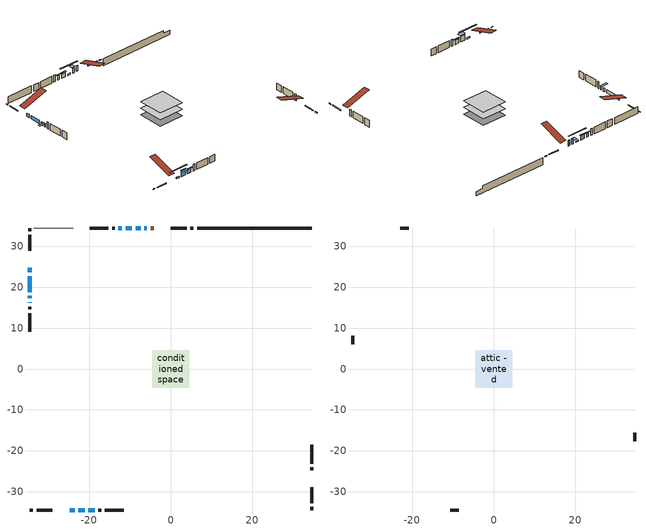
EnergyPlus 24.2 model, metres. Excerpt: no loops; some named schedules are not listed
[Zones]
conditioned space
 floor adiabatic (AdiabaticFloorConstruction): -4.59,-4.59 -4.59,4.59 4.59,4.59 4.59,-4.59 z0.76
 floor foundation (Slab1 construction): -4.58,-4.58 -4.58,4.58 4.58,4.58 4.58,-4.58 z-1.68
 wall outside (RimJoist1 construction): 5.54,34.51 4.79,34.51 / -34.51,-34.51 -33.76,-34.51 / -34.51,34.51 -34.51,33.76 / 34.51,-34.51 34.51,-33.76 z0.76:1.06
 wall outside (RimJoist2 construction): 3.86,34.51 -0.01,34.51 / -32.83,-34.51 -28.96,-34.51 / -34.51,32.83 -34.51,28.96 / 34.51,-32.83 34.51,-28.96 z0.76:1.06
 wall outside (AdiabaticWallConstruction 1): -4.22,34.51 -4.89,34.51 z0.76:2.79
 wall outside (AdiabaticWallConstruction): -5.82,34.51 -6.45,34.51 z0.76:2.59; -7.38,34.51 -8.6,34.51 / -24.75,-34.51 -23.53,-34.51 z0.76:1.29; -34.51,24.75 -34.51,23.68 / -34.51,22.75 -34.51,18.81 / -34.51,17.88 -34.51,17.31 z0.76:1.98; -9.53,34.51 -11.05,34.51 / -11.98,34.51 -12.8,34.51 / -20.15,-34.51 -18.62,-34.51 z0.76:2.34; -22.6,-34.51 -21.07,-34.51 z0.76:2.82; -34.51,16.38 -34.51,16.18 z0.76:1.83
 wall outside (Wall1 construction): -13.72,34.51 -14.36,34.51 / -17.69,-34.51 -17.05,-34.51 / -34.51,15.25 -34.51,14.61 / 34.51,-24.75 34.51,-24.11 z0.76:3.2
 wall outside (Wall2 construction): -15.29,34.51 -19.88,34.51 / -16.12,-34.51 -11.54,-34.51 / -34.51,13.68 -34.51,9.09 / 34.51,-23.18 34.51,-18.59 z0.76:3.2
 wall foundation (FoundationWall1 construction): 6.47,34.51,-1.68 6.47,34.51,0.76 31.71,34.51,0.76 31.71,34.51,-0.17 34.51,34.51,-0.17 34.51,34.51,-1.68
 wall adiabatic (Wall4 construction): -23.82,34.51 -33.59,34.51 z0.76:3.2
 window (WindowConstruction 7): -5.82,34.51 -6.45,34.51 z0.76:2.59
 window (WindowConstruction 8): -7.38,34.51 -8.6,34.51 z0.76:1.29
 window (WindowConstruction 9): -34.51,24.75 -34.51,23.68 z0.76:1.98
 window (WindowConstruction 10): -24.75,-34.51 -23.53,-34.51 z0.76:1.29
 window (WindowConstruction): -9.53,34.51 -11.05,34.51 z0.76:2.34
 window (WindowConstruction 1): -11.98,34.51 -12.8,34.51 z0.76:2.34
 window (WindowConstruction 2): -34.51,22.75 -34.51,18.81 z0.76:1.98
 window (WindowConstruction 3): -34.51,17.88 -34.51,17.31 z0.76:1.98
 window (WindowConstruction 4): -22.6,-34.51 -21.08,-34.51 z0.76:2.82
 window (WindowConstruction 5): -34.51,16.38 -34.51,16.18 z0.76:1.83
 window (WindowConstruction 6): -20.15,-34.51 -18.62,-34.51 z0.76:2.34
 door (Door): -4.22,34.51 -4.89,34.51 z0.76:2.79
 ceiling adiabatic (AdiabaticFloorConstruction): 4.59,-4.59 4.59,4.59 -4.59,4.59 -4.59,-4.59 z0.76
attic - vented
 floor to conditioned space (Floor1 construction Reversed): -4.58,-4.58 -4.58,4.58 4.58,4.58 4.58,-4.58 z3.2
 wall outside (Wall3 construction): -20.81,34.51 -22.89,34.51 / -10.61,-34.51 -8.53,-34.51 / -34.51,8.16 -34.51,6.08 / 34.51,-17.66 34.51,-15.58 z0.76:3.2
 roof outside (Roof1 construction): -3.29,34.51,3.2 -3.29,25.58,6.18 -0.94,25.58,6.18 -0.94,34.51,3.2; -25.68,-34.51,3.2 -25.68,-25.58,6.18 -28.03,-25.58,6.18 -28.03,-34.51,3.2; -34.51,25.68,3.2 -25.58,25.68,6.18 -25.58,28.03,6.18 -34.51,28.03,3.2; 34.51,-25.68,3.2 25.58,-25.68,6.18 25.58,-28.03,6.18 34.51,-28.03,3.2
shading: -6.75,34.51 -5.52,34.51 -5.52,35.73 -6.75,35.73 z2.89; -11.65,34.51 -4.33,34.51 -4.33,34.81 -11.65,34.81 z4.34; -20.48,-34.51 -27.8,-34.51 -27.8,-34.81 -20.48,-34.81 z4.34; -11.35,34.51 -9.23,34.51 -9.23,34.81 -11.35,34.81 z2.63; -13.09,34.51 -11.68,34.51 -11.68,34.81 -13.09,34.81 z2.63; -20.78,-34.51 -22.9,-34.51 -22.9,-35.73 -20.78,-35.73 z3.12; -34.51,15.88 -34.51,16.68 -36.96,16.68 -36.96,15.88 z2.13; -18.32,-34.51 -20.45,-34.51 -20.45,-34.81 -18.32,-34.81 z2.63
[Building]
Building 1: Terrain=Suburbs
[Site:Location]
Quebec Intl AP_QC: Latitude {deg}=46.8; Longitude {deg}=-71.38; Time Zone {hr}=-5; Elevation {m}=74; Keep Site Location Information=Yes
[Site:GroundTemperature:Shallow]
0.0108218, -2.24938, -2.43038, -1.3578, 2.94801, 7.23376, 10.9493, 13.303, 13.5029, 11.5886, 7.96783, 3.81355
[Site:WaterMainsTemperature]
Calculation Method=Schedule; Temperature Schedule=mains temperature schedule
[Material] Roughness=Rough; Thermal Absorptance=0.9
Name | Thickness {m} | Conductivity {W/m-K} | Density {kg/m3} | Specific Heat {J/kg-K} | Solar Absorptance | Visible Absorptance
asphalt or fiberglass shingles | 0.00635 | 0.162714 | 1121.4 | 1465.45 | 0.4 | 0.4
ceiling loosefill ins | 0.338667 | 0.0480833 | 16.02 | 1046.75 | 0.7 | 0.7
ceiling stud and cavity | 0.1397 | 0.081455 | 65.682 | 1177.47 | 0.7 | 0.7
concrete 4.0 in. | 0.1016 | 1.803125 | 2242.8 | 837.4 | 0.7 | 0.7
concrete 8.0 in. | 0.2032 | 1.803125 | 2242.8 | 837.4 | 0.7 | 0.7
door material | 0.04445 | 0.053851 | 512.64 | 1214.23 | 0.7 | 0.7
exterior vertical ins | 0.0536725 | 0.029427 | 32.04 | 1214.23 | 0.7 | 0.7
floor covering | 0.0127 | 0.0433444 | 54.468 | 1339.84 | 0.6 | 0.6
floor rigid ins; wall rigid ins 2 | 0.512978 | 0.029427 | 32.04 | 1214.23 | 0.7 | 0.7
floor stud and cavity | 0.1397 | 1.75129 | 37.0049 | 1207.88 | 0.7 | 0.7
furniture material conditioned space 1 | 0.1524 | 0.115458 | 640.8 | 1214.23 | 0.6 | 0.6
gypsum board | 0.0127 | 0.160291 | 801 | 837.4 | 0.6 | 0.6
gypsum board 1 | 0.0127 | 0.160291 | 801 | 837.4 | 0.7 | 0.7
osb sheathing 0.5 in. | 0.0127 | 0.115458 | 512.64 | 1214.23 | 0.7 | 0.7
osb sheathing 0.75 in. | 0.01905 | 0.115458 | 512.64 | 1214.23 | 0.7 | 0.7
osb sheathing 2.0 in. | 0.0508 | 0.115458 | 512.64 | 1214.23 | 0.7 | 0.7
rim joist rigid ins; wall rigid ins | 0.051816 | 0.029427 | 32.04 | 1214.23 | 0.7 | 0.7
rim joist stud and cavity | 0.0508 | 0.0379316 | 125.044 | 1163.47 | 0.6 | 0.6
rim joist stud and cavity 1 | 0.0508 | 0.043873 | 125.044 | 1163.47 | 0.6 | 0.6
slab rigid ins | 0.0259096 | 0.029427 | 32.04 | 1214.23 | 0.7 | 0.7
wall rigid ins 1 | 0.051816 | 0.029427 | 32.04 | 1214.23 | 0.4 | 0.4
wall stud and cavity | 0.1397 | 0.125338 | 139.0536 | 1170.24 | 0.7 | 0.7
wall stud and cavity 1 | 0.1397 | 0.142953 | 139.0536 | 1170.24 | 0.7 | 0.7
wall stud and cavity 2 | 0.0889 | 6.1454 | 50.32683 | 1063.81 | 0.6 | 0.6
wall stud and cavity 3 | 0.1397 | 0.122522 | 139.0536 | 1170.24 | 0.7 | 0.7
wall stud and cavity 4 | 0.0889 | 0.380278 | 52.3479 | 1209.89 | 0.7 | 0.7
wall stud and cavity 5 | 0.0889 | 0.391764 | 83.0341 | 1211.67 | 0.7 | 0.7
wood siding | 0.0254 | 0.102417 | 544.68 | 1172.36 | 0.4 | 0.4
wood siding 1 | 0.00254 | 0.102417 | 544.68 | 1172.36 | 0.4 | 0.4
wood siding 2; wood siding 3; wood siding 4 | 0.0254 | 0.102417 | 544.68 | 1172.36 | 0.7 | 0.7
[WindowMaterial:SimpleGlazingSystem]
Name | U-Factor {W/m2-K} | Solar Heat Gain Coefficient
WindowMaterial | 2.78676 | 0.63
WindowMaterial 1 | 2.8407 | 0.58
WindowMaterial 2 | 2.87988 | 0.53
WindowMaterial 3 | 2.8725 | 0.58
WindowMaterial 4 | 3.006501 | 0.23
WindowMaterial 5 | 2.83105 | 0.64
WindowMaterial 6 | 2.94518 | 0.48
[Construction]
AdiabaticFloorConstruction: floor stud and cavity, floor rigid ins, osb sheathing 0.75 in., floor covering
AdiabaticWallConstruction: wood siding 3, wall rigid ins 2, wall stud and cavity 4, gypsum board
AdiabaticWallConstruction 1: wood siding 4, wall rigid ins 2, wall stud and cavity 4, gypsum board
Door: door material
Floor1 construction Reversed: gypsum board, ceiling stud and cavity, ceiling loosefill ins
FoundationWall1 construction: concrete 8.0 in., gypsum board 1
furniture construction conditioned space 1: furniture material conditioned space 1
PartitionWallConstruction: gypsum board, wall stud and cavity 5, gypsum board
RimJoist1 construction: wood siding 2, rim joist rigid ins, osb sheathing 2.0 in., rim joist stud and cavity
RimJoist2 construction: wood siding 2, rim joist rigid ins, osb sheathing 2.0 in., rim joist stud and cavity 1
Roof1 construction: asphalt or fiberglass shingles
Slab1 construction: slab rigid ins, concrete 4.0 in.
Wall1 construction: wood siding, wall rigid ins, osb sheathing 0.5 in., wall stud and cavity, gypsum board
Wall2 construction: wood siding, wall rigid ins, osb sheathing 0.5 in., wall stud and cavity 1, gypsum board
Wall3 construction: wood siding 1, wall stud and cavity 2
Wall4 construction: wall rigid ins 1, osb sheathing 0.5 in., wall stud and cavity 3, gypsum board
WindowConstruction; WindowConstruction 2; WindowConstruction 6: WindowMaterial
WindowConstruction 1: WindowMaterial 1
WindowConstruction 10; WindowConstruction 8; WindowConstruction 9: WindowMaterial 6
WindowConstruction 3: WindowMaterial 2
WindowConstruction 4: WindowMaterial 3
WindowConstruction 5: WindowMaterial 4
WindowConstruction 7: WindowMaterial 5
[Zone] Multiplier=1; Part of Total Floor Area=Yes
Name | Volume {m3}
attic - vented | 40.6338
conditioned space | 427.2
[Space]
Name | Zone | Volume {m3}
attic - vented 1 | attic - vented | 40.6338
conditioned space 1 | conditioned space | 427.2
[ZoneInfiltration:EffectiveLeakageArea]
infil attic - vented 1: Zone or Space=attic - vented 1; Schedule=Always On Discrete; Effective Air Leakage Area {cm2}=3104.49; Stack Coefficient=0.000376581; Wind Coefficient=1.31114e-05
[ZoneMixing]
whole house fan mix: Zone or Space=attic - vented; Schedule=Always On Continuous; Design Flow Rate Calculation Method=Flow/Zone; Design Flow Rate {m3/s}=0; Source Zone or Space=conditioned space
[SurfaceProperty:ExposedFoundationPerimeter]
Slab1: Exposed Perimeter Calculation Method=TotalExposedPerimeter; Total Exposed Perimeter {m}=28.042
[InternalMass] Zone or ZoneList=conditioned space; Space or SpaceList=conditioned space 1
Name | Construction | Surface Area {m2}
furniture mass conditioned space 1 | furniture construction conditioned space 1 | 67.2796
partition wall mass | PartitionWallConstruction | 168.199
[Lights]
interior lighting: Zone or ZoneList or Space or SpaceList=conditioned space 1; Schedule=interior lighting schedule; Design Level Calculation Method=LightingLevel; Lighting Level {W}=343.2; Return Air Fraction=0; Fraction Radiant=0.6; Fraction Visible=0.2; Fraction Replaceable=1
[People]
occupants: Zone or ZoneList or Space or SpaceList=conditioned space 1; Number of People Schedule=occupants schedule; Number of People Calculation Method=People; Number of People=3; Fraction Radiant=0.314171; Sensible Heat Fraction=0.56303; Activity Level Schedule=occupants activity schedule; Carbon Dioxide Generation Rate {m3/s-W}=0; Enable ASHRAE 55 Comfort Warnings=No; Mean Radiant Temperature Calculation Type=EnclosureAveraged
[ElectricEquipment] Zone or ZoneList or Space or SpaceList=conditioned space 1; Design Level Calculation Method=EquipmentLevel
Name | Schedule | Design Level {W} | Fraction Latent | Fraction Radiant | Fraction Lost
clothes dryer | clothes dryer schedule | 140.772 | 0.015 | 0.081 | 0.85
clothes washer | clothes washer schedule | 32.1985 | 0.03 | 0.162 | 0.7
cooking range | cooking range schedule | 208.969 | 0.08 | 0.432 | 0.2
dishwasher | dishwasher schedule | 66.8632 | 0.3 | 0.18 | 0.4
fridge | fridge schedule | 72.9452 | 0 | 0.6 | 0
mech vent bath fan 0 | mech vent bath fan 0 schedule | 25.1 | 0 | 0 | 1
mech vent bath fan 1 | mech vent bath fan 1 schedule | 25.1 | 0 | 0 | 1
mech vent house fan | mech vent house fan schedule | 19.9167 | 0 | 0 | 0.5
mech vent house fan cfis | mech vent house fan cfis schedule | 0 | 0 | 0 | 0
mech vent range fan 0 | mech vent range fan 0 schedule | 57 | 0 | 0 | 1
misc plug loads | misc plug loads schedule | 494.7 | 0.045 | 0.513 | 0.1
whole house fan | Always On Discrete | 0 | 0 | 0 | 1
[OtherEquipment] Zone or ZoneList or Space or SpaceList=conditioned space 1; Design Level Calculation Method=EquipmentLevel
Name | Fuel Type | Schedule | Design Level {W} | Fraction Latent | Fraction Radiant | Fraction Lost
clothes dryer 1 | Electricity | clothes dryer schedule | 0 | 0.015 | 0.081 | 0.85
cooking range 1 | Electricity | cooking range schedule | 0 | 0.08 | 0.432 | 0.2
general water use latent | None | general water use schedule | 59.3978 | 1 | 0 | 0
general water use sensible | None | general water use schedule | -58.539 | 0 | 0.6 | 0
mech vent house fan latent load | None | Always On Discrete | 0 | 1 | 0 | 0
mech vent house fan sensible load | None | Always On Discrete | 0 | 0 | 0 | 0
water heater energy adjustment1 | Electricity | Always On Discrete | 0.01 | 0 | 0 | 1
[ZoneInfiltration:DesignFlowRate] Zone or ZoneList or Space or SpaceList=conditioned space 1; Schedule=Always On Discrete; Design Flow Rate Calculation Method=Flow/Zone; Design Flow Rate {m3/s}=0
infil flow; natural vent flow; whole house fan flow
[ZoneControl:Thermostat]
conditioned space Thermostat: Zone or ZoneList=conditioned space; Control Type Schedule=conditioned space Thermostat Schedule; Control 1=conditioned space temperature setpoint; Temperature Difference Between Cutout And Setpoint {deltaC}=0
[ZoneHVAC:Baseboard:Convective:Electric]
electric baseboard: Availability Schedule=Always On Discrete; Heating Design Capacity {W}=6140.13; Efficiency=1
[Zone equipment]
conditioned space: electric baseboard
[Foundation:Kiva]
Foundation Kiva 1: Initial Indoor Air Temperature {C}=18; Wall Height Above Grade {m}=0.759988; Wall Depth Below Slab {m}=0.2032; Custom Block Material Name 1=exterior vertical ins; Custom Block Depth 1 {m}=2.43998; Custom Block X Position 1 {m}=0.2159; Custom Block Z Position 1 {m}=0
[Foundation:Kiva:Settings]
Soil Conductivity {W/m-K}=0.849921; Soil Density {kg/m3}=1842.3; Soil Specific Heat {J/kg-K}=418.7; Ground Solar Absorptivity=0.9; Ground Thermal Absorptivity=0.9; Ground Surface Roughness {m}=0.03; Far-Field Width {m}=40; Deep-Ground Boundary Condition=ZeroFlux; Deep-Ground Depth {m}=40; Minimum Cell Dimension {m}=0.2; Maximum Cell Growth Coefficient=3; Simulation Timestep=Timestep
[Exterior:Lights]
exterior lighting: Schedule=exterior lighting schedule; Design Level {W}=75.6
[EnergyManagementSystem:GlobalVariable]
infil_program_Qfan
infil_program_Qinf
natural_vent_program_Qnv
natural_vent_program_Qwhf
[EnergyManagementSystem:Sensor]
Name | Output:Variable or Output:Meter Index Key | Output:Variable or Output:Meter
airflow_gain | infil flow | Infiltration Sensible Heat Gain Energy
airflow_gain_1 | natural vent flow | Infiltration Sensible Heat Gain Energy
airflow_gain_2 | whole house fan flow | Infiltration Sensible Heat Gain Energy
airflow_loss | infil flow | Infiltration Sensible Heat Loss Energy
airflow_loss_1 | natural vent flow | Infiltration Sensible Heat Loss Energy
airflow_loss_2 | whole house fan flow | Infiltration Sensible Heat Loss Energy
clg_load_cond |  | Cooling:EnergyTransfer:Zone:CONDITIONED SPACE
clg_sp_s; clg_sp_s_1 | cooling setpoint | Schedule Value
clothes_dryer_exhaust_0_sch_s | clothes dryer exhaust 0 schedule | Schedule Value
conditioned_space_clg_unmet_s | conditioned space | Zone Cooling Setpoint Not Met Time
conditioned_space_htg_unmet_s | conditioned space | Zone Heating Setpoint Not Met Time
cool_season | cooling season schedule | Schedule Value
fridge_tin_s | conditioned space | Zone Mean Air Temperature
htg_load_cond |  | Heating:EnergyTransfer:Zone:CONDITIONED SPACE
htg_sp_s; htg_sp_s_1 | heating setpoint | Schedule Value
ig_ee_conv | clothes dryer | Electric Equipment Convective Heating Energy
ig_ee_conv_2 | cooking range | Electric Equipment Convective Heating Energy
ig_ee_conv_4 | fridge | Electric Equipment Convective Heating Energy
ig_ee_conv_5 | misc plug loads | Electric Equipment Convective Heating Energy
ig_ee_conv_6 | whole house fan | Electric Equipment Convective Heating Energy
ig_ee_rad | clothes dryer | Electric Equipment Radiant Heating Energy
ig_ee_rad_2 | cooking range | Electric Equipment Radiant Heating Energy
ig_ee_rad_4 | fridge | Electric Equipment Radiant Heating Energy
ig_ee_rad_5 | misc plug loads | Electric Equipment Radiant Heating Energy
ig_ee_rad_6 | whole house fan | Electric Equipment Radiant Heating Energy
ig_lgt_conv | interior lighting | Lights Convective Heating Energy
ig_lgt_rad | interior lighting | Lights Radiant Heating Energy
ig_lgt_vis | interior lighting | Lights Visible Radiation Heating Energy
ig_oe_conv | clothes dryer 1 | Other Equipment Convective Heating Energy
ig_oe_conv_1 | cooking range 1 | Other Equipment Convective Heating Energy
ig_oe_conv_2 | general water use latent | Other Equipment Convective Heating Energy
ig_oe_conv_3 | general water use sensible | Other Equipment Convective Heating Energy
ig_oe_conv_4 | water heater energy adjustment1 | Other Equipment Convective Heating Energy
ig_oe_rad | clothes dryer 1 | Other Equipment Radiant Heating Energy
ig_oe_rad_1 | cooking range 1 | Other Equipment Radiant Heating Energy
ig_oe_rad_2 | general water use latent | Other Equipment Radiant Heating Energy
ig_oe_rad_3 | general water use sensible | Other Equipment Radiant Heating Energy
ig_oe_rad_4 | water heater energy adjustment1 | Other Equipment Radiant Heating Energy
ig_ppl_conv | occupants | People Convective Heating Energy
ig_ppl_rad | occupants | People Radiant Heating Energy
im_conv | furniture mass conditioned space 1 | Surface Inside Face Convection Heat Gain Energy
im_conv_1 | partition wall mass | Surface Inside Face Convection Heat Gain Energy
im_ig | furniture mass conditioned space 1 | Surface Inside Face Internal Gains Radiation Heat Gain Energy
im_ig_1 | partition wall mass | Surface Inside Face Internal Gains Radiation Heat Gain Energy
im_lgt | furniture mass conditioned space 1 | Surface Inside Face Lights Radiation Heat Gain Energy
im_lgt_1 | partition wall mass | Surface Inside Face Lights Radiation Heat Gain Energy
im_sol | furniture mass conditioned space 1 | Surface Inside Face Solar Radiation Heat Gain Energy
im_sol_1 | partition wall mass | Surface Inside Face Solar Radiation Heat Gain Energy
im_surf | furniture mass conditioned space 1 | Surface Inside Face Net Surface Thermal Radiation Heat Gain Energy
im_surf_1 | partition wall mass | Surface Inside Face Net Surface Thermal Radiation Heat Gain Energy
mech_vent_bath_fan_0_sch_s | mech vent bath fan 0 schedule | Schedule Value
mech_vent_bath_fan_1_sch_s | mech vent bath fan 1 schedule | Schedule Value
mech_vent_range_fan_0_sch_s | mech vent range fan 0 schedule | Schedule Value
mv_conv | mech vent bath fan 0 | Electric Equipment Convective Heating Energy
mv_conv_1 | mech vent bath fan 1 | Electric Equipment Convective Heating Energy
mv_conv_2 | mech vent house fan | Electric Equipment Convective Heating Energy
mv_conv_3 | mech vent house fan cfis | Electric Equipment Convective Heating Energy
mv_conv_4 | mech vent range fan 0 | Electric Equipment Convective Heating Energy
mv_conv_5 | mech vent house fan latent load | Other Equipment Convective Heating Energy
mv_conv_6 | mech vent house fan sensible load | Other Equipment Convective Heating Energy
mv_rad | mech vent bath fan 0 | Electric Equipment Radiant Heating Energy
mv_rad_1 | mech vent bath fan 1 | Electric Equipment Radiant Heating Energy
mv_rad_2 | mech vent house fan | Electric Equipment Radiant Heating Energy
mv_rad_3 | mech vent house fan cfis | Electric Equipment Radiant Heating Energy
mv_rad_4 | mech vent range fan 0 | Electric Equipment Radiant Heating Energy
mv_rad_5 | mech vent house fan latent load | Other Equipment Radiant Heating Energy
mv_rad_6 | mech vent house fan sensible load | Other Equipment Radiant Heating Energy
natural_vent_s | natural vent schedule | Schedule Value
out_pb_s |  | Site Outdoor Air Barometric Pressure
out_wt_s |  | Site Outdoor Air Humidity Ratio
site_vw_s |  | Site Wind Speed
ss_back_out | Window1 | Surface Window Shortwave from Zone Back Out Window Heat Transfer Rate
ss_back_out_1 | Window10 | Surface Window Shortwave from Zone Back Out Window Heat Transfer Rate
ss_back_out_10 | Window9 | Surface Window Shortwave from Zone Back Out Window Heat Transfer Rate
ss_back_out_2 | Window11 | Surface Window Shortwave from Zone Back Out Window Heat Transfer Rate
ss_back_out_3 | Window13 | Surface Window Shortwave from Zone Back Out Window Heat Transfer Rate
ss_back_out_4 | Window2 | Surface Window Shortwave from Zone Back Out Window Heat Transfer Rate
ss_back_out_5 | Window3 | Surface Window Shortwave from Zone Back Out Window Heat Transfer Rate
ss_back_out_6 | Window4 | Surface Window Shortwave from Zone Back Out Window Heat Transfer Rate
ss_back_out_7 | Window6 | Surface Window Shortwave from Zone Back Out Window Heat Transfer Rate
ss_back_out_8 | Window7 | Surface Window Shortwave from Zone Back Out Window Heat Transfer Rate
ss_back_out_9 | Window8 | Surface Window Shortwave from Zone Back Out Window Heat Transfer Rate
ss_conv | Door1 | Surface Inside Face Convection Heat Gain Energy
ss_conv_1 | Window1 | Surface Inside Face Convection Heat Gain Energy
ss_conv_10 | Window8 | Surface Inside Face Convection Heat Gain Energy
ss_conv_11 | Window9 | Surface Inside Face Convection Heat Gain Energy
ss_conv_2 | Window10 | Surface Inside Face Convection Heat Gain Energy
ss_conv_3 | Window11 | Surface Inside Face Convection Heat Gain Energy
ss_conv_4 | Window13 | Surface Inside Face Convection Heat Gain Energy
ss_conv_5 | Window2 | Surface Inside Face Convection Heat Gain Energy
ss_conv_6 | Window3 | Surface Inside Face Convection Heat Gain Energy
ss_conv_7 | Window4 | Surface Inside Face Convection Heat Gain Energy
ss_conv_8 | Window6 | Surface Inside Face Convection Heat Gain Energy
ss_conv_9 | Window7 | Surface Inside Face Convection Heat Gain Energy
ss_ig | Door1 | Surface Inside Face Internal Gains Radiation Heat Gain Energy
ss_ig_1 | Window1 | Surface Inside Face Internal Gains Radiation Heat Gain Energy
ss_ig_10 | Window8 | Surface Inside Face Internal Gains Radiation Heat Gain Energy
ss_ig_11 | Window9 | Surface Inside Face Internal Gains Radiation Heat Gain Energy
ss_ig_2 | Window10 | Surface Inside Face Internal Gains Radiation Heat Gain Energy
ss_ig_3 | Window11 | Surface Inside Face Internal Gains Radiation Heat Gain Energy
ss_ig_4 | Window13 | Surface Inside Face Internal Gains Radiation Heat Gain Energy
ss_ig_5 | Window2 | Surface Inside Face Internal Gains Radiation Heat Gain Energy
ss_ig_6 | Window3 | Surface Inside Face Internal Gains Radiation Heat Gain Energy
ss_ig_7 | Window4 | Surface Inside Face Internal Gains Radiation Heat Gain Energy
ss_ig_8 | Window6 | Surface Inside Face Internal Gains Radiation Heat Gain Energy
ss_ig_9 | Window7 | Surface Inside Face Internal Gains Radiation Heat Gain Energy
ss_lgt | Door1 | Surface Inside Face Lights Radiation Heat Gain Energy
ss_sol | Door1 | Surface Inside Face Solar Radiation Heat Gain Energy
ss_surf | Door1 | Surface Inside Face Net Surface Thermal Radiation Heat Gain Energy
ss_surf_1 | Window1 | Surface Inside Face Net Surface Thermal Radiation Heat Gain Energy
ss_surf_10 | Window8 | Surface Inside Face Net Surface Thermal Radiation Heat Gain Energy
ss_surf_11 | Window9 | Surface Inside Face Net Surface Thermal Radiation Heat Gain Energy
ss_surf_2 | Window10 | Surface Inside Face Net Surface Thermal Radiation Heat Gain Energy
ss_surf_3 | Window11 | Surface Inside Face Net Surface Thermal Radiation Heat Gain Energy
ss_surf_4 | Window13 | Surface Inside Face Net Surface Thermal Radiation Heat Gain Energy
ss_surf_5 | Window2 | Surface Inside Face Net Surface Thermal Radiation Heat Gain Energy
ss_surf_6 | Window3 | Surface Inside Face Net Surface Thermal Radiation Heat Gain Energy
ss_surf_7 | Window4 | Surface Inside Face Net Surface Thermal Radiation Heat Gain Energy
ss_surf_8 | Window6 | Surface Inside Face Net Surface Thermal Radiation Heat Gain Energy
ss_surf_9 | Window7 | Surface Inside Face Net Surface Thermal Radiation Heat Gain Energy
ss_trans_in | Window1 | Surface Window Transmitted Solar Radiation Rate
ss_trans_in_1 | Window10 | Surface Window Transmitted Solar Radiation Rate
ss_trans_in_10 | Window9 | Surface Window Transmitted Solar Radiation Rate
ss_trans_in_2 | Window11 | Surface Window Transmitted Solar Radiation Rate
ss_trans_in_3 | Window13 | Surface Window Transmitted Solar Radiation Rate
ss_trans_in_4 | Window2 | Surface Window Transmitted Solar Radiation Rate
ss_trans_in_5 | Window3 | Surface Window Transmitted Solar Radiation Rate
ss_trans_in_6 | Window4 | Surface Window Transmitted Solar Radiation Rate
ss_trans_in_7 | Window6 | Surface Window Transmitted Solar Radiation Rate
ss_trans_in_8 | Window7 | Surface Window Transmitted Solar Radiation Rate
ss_trans_in_9 | Window8 | Surface Window Transmitted Solar Radiation Rate
ss_trans_out | Window1 | Surface Inside Face Initial Transmitted Diffuse Transmitted Out Window Solar Radiation Rate
ss_trans_out_1 | Window10 | Surface Inside Face Initial Transmitted Diffuse Transmitted Out Window Solar Radiation Rate
ss_trans_out_10 | Window9 | Surface Inside Face Initial Transmitted Diffuse Transmitted Out Window Solar Radiation Rate
ss_trans_out_2 | Window11 | Surface Inside Face Initial Transmitted Diffuse Transmitted Out Window Solar Radiation Rate
ss_trans_out_3 | Window13 | Surface Inside Face Initial Transmitted Diffuse Transmitted Out Window Solar Radiation Rate
ss_trans_out_4 | Window2 | Surface Inside Face Initial Transmitted Diffuse Transmitted Out Window Solar Radiation Rate
ss_trans_out_5 | Window3 | Surface Inside Face Initial Transmitted Diffuse Transmitted Out Window Solar Radiation Rate
ss_trans_out_6 | Window4 | Surface Inside Face Initial Transmitted Diffuse Transmitted Out Window Solar Radiation Rate
ss_trans_out_7 | Window6 | Surface Inside Face Initial Transmitted Diffuse Transmitted Out Window Solar Radiation Rate
ss_trans_out_8 | Window7 | Surface Inside Face Initial Transmitted Diffuse Transmitted Out Window Solar Radiation Rate
ss_trans_out_9 | Window8 | Surface Inside Face Initial Transmitted Diffuse Transmitted Out Window Solar Radiation Rate
s_conv | Floor1 | Surface Inside Face Convection Heat Gain Energy
s_conv_1 | FoundationWall1 | Surface Inside Face Convection Heat Gain Energy
